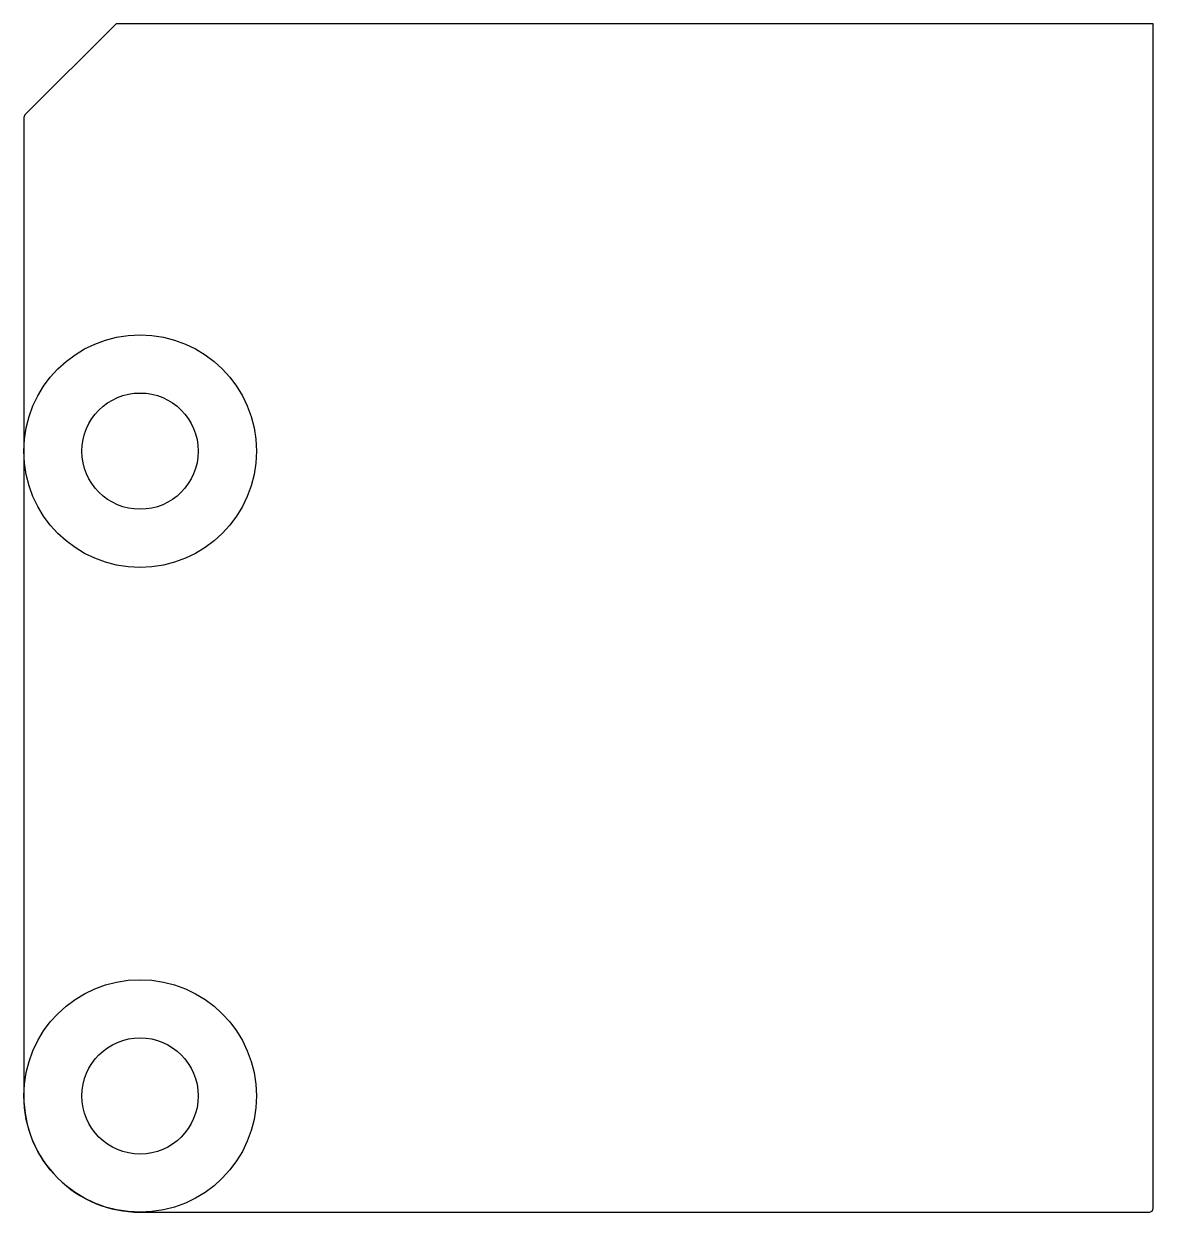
# Model space of a CAD drawing. Header units: inches. Extents: x 0 to 29.1, y 0 to 30.7.
import ezdxf

# ---------------------------------------------------------------- set-up
doc = ezdxf.new("R2010")
doc.units = ezdxf.units.IN
doc.header["$MEASUREMENT"] = 0
doc.layers.add('基板', color=4, linetype='Continuous')

msp = doc.modelspace()

# ---------------------------------------------------------------- linework, layer by layer
for centre in [(3, 19.636), (3, 3)]:
    msp.add_circle(centre, 3)
at = {"layer": '基板'}
msp.add_lwpolyline([(29.035, 0), (29.105, 0.029), (29.135, 0.1), (29.135, 30.662), (2.38, 30.662), (0.028, 28.31), (0, 28.241), (0, 3, 0.414214), (3, 0)], format="xyb", close=True, dxfattribs=at)
for centre in [(3, 19.636), (3, 3)]:
    msp.add_circle(centre, 1.5, dxfattribs=at)

doc.saveas('drawing.dxf')
